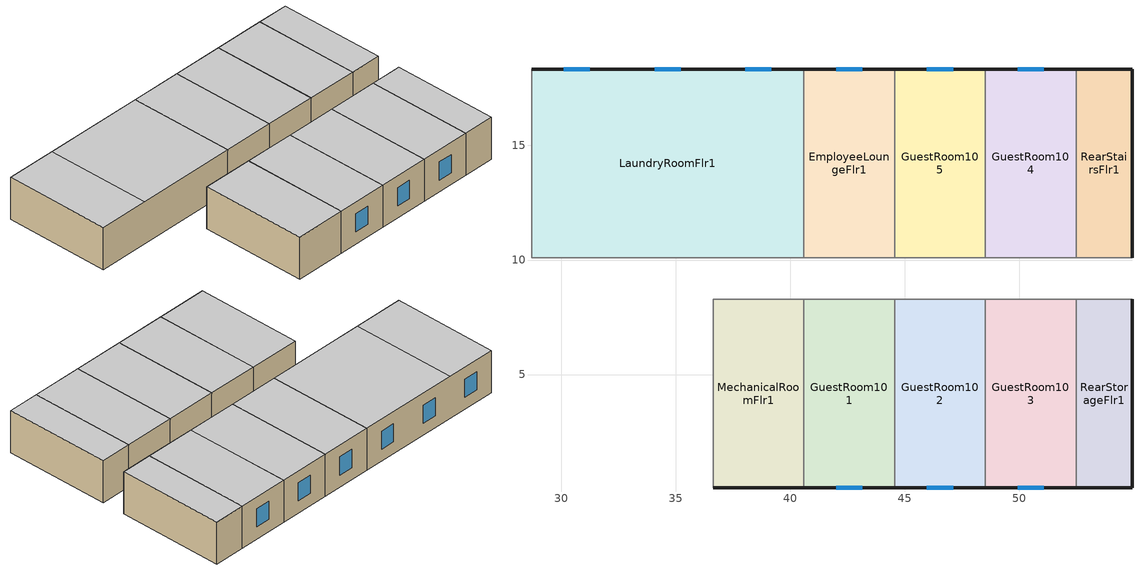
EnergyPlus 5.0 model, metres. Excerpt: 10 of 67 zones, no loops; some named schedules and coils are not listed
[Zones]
EmployeeLoungeFlr1
 floor ground (ext-slab): 44.55,10.11 40.59,10.11 40.59,18.34 44.55,18.34 z0
 wall outside (Steel Frame Res Ext Wall): 44.55,18.34 40.59,18.34 z0:3.35
 wall to CorridorFlr1 (int-walls): 40.59,10.11 44.55,10.11 z0:3.35
 wall to GuestRoom105 (int-walls): 44.55,10.11 44.55,18.34 z0:3.35
 wall to LaundryRoomFlr1 (int-walls): 40.59,18.34 40.59,10.11 z0:3.35
 window (Window Non-res Fixed): 43.14,18.34 42,18.34 z0.95:2.4
 ceiling to GuestRoom215_218 (INT-FLOOR-UNDERSIDE): 40.59,10.11 44.55,10.11 44.55,18.34 40.59,18.34 z3.35
GuestRoom101
 floor ground (ext-slab): 44.55,0.05 40.59,0.05 40.59,8.28 44.55,8.28 z0
 wall outside (Steel Frame Res Ext Wall): 40.59,0.05 44.55,0.05 z0:3.35
 wall to CorridorFlr1 (int-walls): 44.55,8.28 40.59,8.28 z0:3.35
 wall to MechanicalRoomFlr1 (int-walls): 40.59,8.28 40.59,0.05 z0:3.35
 wall to GuestRoom102 (int-walls): 44.55,0.05 44.55,8.28 z0:3.35
 window (Window Res Fixed): 42,0.05 43.14,0.05 z0.95:2.4
 ceiling to GuestRoom209_212 (INT-FLOOR-UNDERSIDE): 40.59,0.05 44.55,0.05 44.55,8.28 40.59,8.28 z3.35
GuestRoom102
 floor ground (ext-slab): 48.51,0.05 44.55,0.05 44.55,8.28 48.51,8.28 z0
 wall outside (Steel Frame Res Ext Wall): 44.55,0.05 48.51,0.05 z0:3.35
 wall to CorridorFlr1 (int-walls): 48.51,8.28 44.55,8.28 z0:3.35
 wall to GuestRoom103 (int-walls): 48.51,0.05 48.51,8.28 z0:3.35
 window (Window Res Fixed): 45.96,0.05 47.1,0.05 z0.95:2.4
 ceiling to GuestRoom209_212 (INT-FLOOR-UNDERSIDE): 44.55,0.05 48.51,0.05 48.51,8.28 44.55,8.28 z3.35
GuestRoom103
 floor ground (ext-slab): 52.47,0.05 48.51,0.05 48.51,8.28 52.47,8.28 z0
 wall outside (Steel Frame Res Ext Wall): 48.51,0.05 52.47,0.05 z0:3.35
 wall to CorridorFlr1 (int-walls): 52.47,8.28 48.51,8.28 z0:3.35
 wall to RearStorageFlr1 (int-walls): 52.47,0.05 52.47,8.28 z0:3.35
 window (Window Res Fixed): 49.92,0.05 51.06,0.05 z0.95:2.4
 ceiling to GuestRoom213 (INT-FLOOR-UNDERSIDE): 48.51,0.05 52.47,0.05 52.47,8.28 48.51,8.28 z3.35
GuestRoom104
 floor ground (ext-slab): 52.47,10.11 48.51,10.11 48.51,18.34 52.47,18.34 z0
 wall outside (Steel Frame Res Ext Wall): 52.47,18.34 48.51,18.34 z0:3.35
 wall to RearStairsFlr1 (int-walls): 52.47,10.11 52.47,18.34 z0:3.35
 wall to CorridorFlr1 (int-walls): 48.51,10.11 52.47,10.11 z0:3.35
 wall to GuestRoom105 (int-walls): 48.51,18.34 48.51,10.11 z0:3.35
 window (Window Res Fixed): 51.06,18.34 49.92,18.34 z0.95:2.4
 ceiling to GuestRoom214 (INT-FLOOR-UNDERSIDE): 48.51,10.11 52.47,10.11 52.47,18.34 48.51,18.34 z3.35
GuestRoom105
 floor ground (ext-slab): 48.51,10.11 44.55,10.11 44.55,18.34 48.51,18.34 z0
 wall outside (Steel Frame Res Ext Wall): 48.51,18.34 44.55,18.34 z0:3.35
 wall to CorridorFlr1 (int-walls): 44.55,10.11 48.51,10.11 z0:3.35
 window (Window Res Fixed): 47.1,18.34 45.96,18.34 z0.95:2.4
 ceiling to GuestRoom215_218 (INT-FLOOR-UNDERSIDE): 44.55,10.11 48.51,10.11 48.51,18.34 44.55,18.34 z3.35
LaundryRoomFlr1
 floor ground (ext-slab): 40.59,10.11 28.7,10.11 28.7,18.34 40.59,18.34 z0
 wall outside (Steel Frame Res Ext Wall): 40.59,18.34 28.7,18.34 z0:3.35
 wall to CorridorFlr1 (int-walls): 28.7,10.11 40.59,10.11 z0:3.35
 wall to ElevatorCoreFlr1 (int-walls): 28.7,18.34 28.7,10.11 z0:3.35
 window (Window Non-res Fixed): 39.17,18.34 38.04,18.34 / 35.21,18.34 34.07,18.34 / 31.25,18.34 30.11,18.34 z0.95:2.4
 ceiling to GuestRoom215_218 (INT-FLOOR-UNDERSIDE): 32.66,10.11 40.59,10.11 40.59,18.34 32.66,18.34 z3.35
 ceiling to GuestRoom219 (INT-FLOOR-UNDERSIDE): 28.7,10.11 32.66,10.11 32.66,18.34 28.7,18.34 z3.35
MechanicalRoomFlr1
 floor ground (ext-slab): 40.59,0.05 36.62,0.05 36.62,8.28 40.59,8.28 z0
 wall outside (Steel Frame Res Ext Wall): 36.62,0.05 40.59,0.05 z0:3.35
 wall to CorridorFlr1 (int-walls): 40.59,8.28 36.62,8.28 z0:3.35
 wall to MeetingRoomFlr1 (int-walls): 36.62,8.28 36.62,0.05 z0:3.35
 ceiling to GuestRoom209_212 (INT-FLOOR-UNDERSIDE): 36.62,0.05 40.59,0.05 40.59,8.28 36.62,8.28 z3.35
RearStairsFlr1
 floor ground (ext-slab): 54.91,10.11 52.47,10.11 52.47,18.34 54.91,18.34 z0
 wall outside (Steel Frame Res Ext Wall): 54.91,10.11 54.91,18.34 52.47,18.34 z0:3.35
 wall to CorridorFlr1 (int-walls): 52.47,10.11 54.91,10.11 z0:3.35
 ceiling to RearStairsFlr2 (INT-FLOOR-UNDERSIDE): 52.47,10.11 54.91,10.11 54.91,18.34 52.47,18.34 z3.35
RearStorageFlr1
 floor ground (ext-slab): 54.91,0.05 52.47,0.05 52.47,8.28 54.91,8.28 z0
 wall outside (Steel Frame Res Ext Wall): 52.47,0.05 54.91,0.05 54.91,8.28 z0:3.35
 wall to CorridorFlr1 (int-walls): 54.91,8.28 52.47,8.28 z0:3.35
 ceiling to RearStorageFlr2 (INT-FLOOR-UNDERSIDE): 52.47,0.05 54.91,0.05 54.91,8.28 52.47,8.28 z3.35
[Building]
Ref Bldg Small Hotel New2004_v1.3_5.0: North Axis=0; Terrain=City; Loads Convergence Tolerance Value=0.04; Temperature Convergence Tolerance Value=0.2; Solar Distribution=FullInteriorAndExterior; Maximum Number of Warmup Days=25
[Site:Location]
USA MT-HELENA: Latitude {deg}=46.58; Longitude {deg}=-112; Time Zone {hr}=-7; Elevation {m}=1188
[SizingPeriod:DesignDay] Barometric Pressure {Pa}=87844; Rain {0-no,1-yes}=0; Snow on ground {0-no,1-yes}=0; Day of Month=21; Daylight Savings Time Indicator=0; Humidity Indicating Type=WetBulb
Name | Maximum Dry-Bulb Temperature {C} | Daily Temp Range {C} | Humidity Indicating Conditions at Maximum Dry-Bulb | Wind Speed {m/s} design conditions vs. traditional 6.71 m/s (15 mph) | Wind Direction {Degrees; N=0, S=180} | Clearness {0.0 to 1.1} | Month | Day Type | Wind Speed {m/s} design conditions vs. traditional 3.35 m/s (7mph)
HELENA Ann Htg 99.6% Condns DB | -27.3 | 0 | -27.3 | 1.7 | 300 | 0 | 1 | WinterDesignDay
HELENA Ann Clg .4% Condns WB=>MDB | 28.4 | 15.7 | 17.7 |  | 290 | 1 | 7 | SummerDesignDay | 4.9
[Site:WaterMainsTemperature]
Calculation Method=CORRELATION; Annual Average Outdoor Air Temperature {C}=6.76; Maximum Difference In Monthly Average Outdoor Air Temperatures {deltaC}=27.7
[Site:GroundTemperature:BuildingSurface]
19.119, 19.149, 19.147, 19.203, 19.279, 20.043, 21.32, 20.987, 19.824, 19.408, 19.293, 19.174
[Construction]
Steel Frame Res Ext Wall: Wood Siding, Steel Frame Res Wall Insulation, 1/2IN Gypsum
ext-slab: HW CONCRETE, CP02 CARPET PAD
int-walls: 1/2IN Gypsum, 1/2IN Gypsum
INT-FLOOR-UNDERSIDE: CP02 CARPET PAD, MAT-CC05 4 HW CONCRETE
Window Non-res Fixed: NonRes Fixed Assembly Window
Window Res Fixed: Res Fixed Assembly Window
InteriorFurnishings: Std Wood 6inch
[Material] Thermal Absorptance=0.9
Name | Roughness | Thickness {m} | Conductivity {W/m-K} | Density {kg/m3} | Specific Heat {J/kg-K} | Solar Absorptance | Visible Absorptance | Visible Absorptance! Common Materials
Steel Frame Res Wall Insulation | MediumRough | 0.119161 | 0.049 | 265 | 836.8 | 0.7 | 0.7
Std Wood 6inch | MediumSmooth | 0.15 | 0.12 | 540 | 1210 | 0.7 |  | 0.7
Wood Siding | MediumSmooth | 0.01 | 0.11 | 544.62 | 1210 | 0.78 | 0.78
1/2IN Gypsum | Smooth | 0.0127 | 0.16 | 784.9 | 830 | 0.92 | 0.92
HW CONCRETE; MAT-CC05 4 HW CONCRETE | Rough | 0.1016 | 1.311 | 2240 | 836.8 | 0.7 | 0.7
[WindowMaterial:SimpleGlazingSystem] U-Factor=3.23646; Solar Heat Gain Coefficient=0.39
NonRes Fixed Assembly Window; Res Fixed Assembly Window
[Material:NoMass]
CP02 CARPET PAD: Roughness=VeryRough; Thermal Resistance {(m2-K)/W}=0.2165; Thermal Absorptance=0.9; Solar Absorptance=0.7; Visible Absorptance=0.8
[Zone] Type=1; Multiplier=1; Part of Total Floor Area=Yes
EmployeeLoungeFlr1; GuestRoom101; GuestRoom102; GuestRoom103; GuestRoom104; GuestRoom105; LaundryRoomFlr1; MechanicalRoomFlr1; RearStairsFlr1; RearStorageFlr1
[People] Fraction Radiant=0.3; User Specified Sensible Fraction=AUTOCALCULATE; Activity Level Schedule=ACTIVITY_SCH; Enable ASHRAE 55 Comfort Warnings=No; MRT Calculation=ZoneAveraged; Work Efficiency Schedule=WORK_EFF_SCH; Clothing Schedule=CLOTHING_SCH; Air Velocity Schedule=AIR_VELO_SCH; Thermal Comfort Report=FANGER
Name | Zone | Schedule | Number of People Calculation Method | Number of People | Zone Area per Person
EmployeeLoungeFlr1 People | EmployeeLoungeFlr1 | EmployeeLounge_Occ_Sch | People | 11
GuestRoom101 People | GuestRoom101 | GuestRoom_Occ_Sch | Area/Person |  | 23.41
GuestRoom102 People | GuestRoom102 | GuestRoom_Occ_Sch | Area/Person |  | 23.41
GuestRoom103 People | GuestRoom103 | GuestRoom_Occ_Sch | Area/Person |  | 23.41
GuestRoom104 People | GuestRoom104 | GuestRoom_Occ_Sch | Area/Person |  | 23.41
GuestRoom105 People | GuestRoom105 | GuestRoom_Occ_Sch | Area/Person |  | 23.41
LaundryRoomFlr1 People | LaundryRoomFlr1 | LaundryRoom_Occ_Sch | People | 11
[Lights] Design Level Calculation Method=Watts/Area; Return Air Fraction=0; Fraction Radiant=0.7; Fraction Visible=0.2; Fraction Replaceable=1; Return Air Fraction is Calculated from Plenum Temperature=No
Name | Zone | Schedule | Watts per Zone Area {W/m2}
EmployeeLoungeFlr1_Lights | EmployeeLoungeFlr1 | EmployeeLounge_Ltg_Sch | 12.9
GuestRoom101_Lights | GuestRoom101 | GuestRoom_Ltg_Sch_Base | 11.84
GuestRoom102_Lights | GuestRoom102 | GuestRoom_Ltg_Sch_Base | 11.84
GuestRoom103_Lights | GuestRoom103 | GuestRoom_Ltg_Sch_Base | 11.84
GuestRoom104_Lights | GuestRoom104 | GuestRoom_Ltg_Sch_Base | 11.84
GuestRoom105_Lights | GuestRoom105 | GuestRoom_Ltg_Sch_Base | 11.84
LaundryRoomFlr1_Lights | LaundryRoomFlr1 | LaundryRoom_Ltg_Sch | 6.46
MechanicalRoomFlr1_Lights | MechanicalRoomFlr1 | BLDG_LIGHT_SCH | 16.16
RearStairsFlr1_Lights | RearStairsFlr1 | Corridor_Ltg_Sch | 6.46
RearStorageFlr1_Lights | RearStorageFlr1 | Storage_Ltg_Sch | 8.6
[ElectricEquipment] Fraction Latent=0; Fraction Lost=0
Name | Zone | Schedule | Design Level Calculation Method | Watts per Zone Floor Area {W/m2} | Fraction Radiant | Design Level {W}
EmployeeLoungeFlr1_PlugMisc_Equip | EmployeeLoungeFlr1 | EmployeeLounge_Eqp_Sch | Watts/Area | 77.16 | 0.5
GuestRoom101_PlugMisc_Equip | GuestRoom101 | GuestRoom_Eqp_Sch | Watts/Area | 14.3 | 0.5
GuestRoom102_PlugMisc_Equip | GuestRoom102 | GuestRoom_Eqp_Sch | Watts/Area | 14.3 | 0.5
GuestRoom103_PlugMisc_Equip | GuestRoom103 | GuestRoom_Eqp_Sch | Watts/Area | 14.3 | 0.5
GuestRoom104_PlugMisc_Equip | GuestRoom104 | GuestRoom_Eqp_Sch | Watts/Area | 14.3 | 0.5
GuestRoom105_PlugMisc_Equip | GuestRoom105 | GuestRoom_Eqp_Sch | Watts/Area | 14.3 | 0.5
LaundryRoomFlr1_LaundryWashers_Equip | LaundryRoomFlr1 | LaundryRoom_Eqp_Elec_Sch | EquipmentLevel |  | 0.2 | 2140
[GasEquipment]
LaundryRoomFlr1_LaundryDryers_Equip: Zone=LaundryRoomFlr1; Schedule=LaundryRoom_Eqp_Gas_Sch; Design Level Calculation Method=EquipmentLevel; Design Level {W}=18025; Fraction Latent=0; Fraction Radiant=0.2; Fraction Lost=0.5
[Exterior:Lights]
Exterior Facade Lighting: Schedule=ALWAYS_ON; Design Level=7536; Control Option=AstronomicalClock
[ZoneInfiltration:DesignFlowRate] Design Volume Flow Rate Calculation Method=Flow/ExteriorArea; Flow per Exterior Surface Area {m3/s/m2}=0.000302; Constant Term Coefficient=1; Temperature Term Coefficient=0; Velocity Term Coefficient=0; Velocity Squared Term Coefficient=0
Name | Zone | Schedule
EmployeeLoungeFlr1_Infiltration | EmployeeLoungeFlr1 | INFIL_HALF_ON_SCH
GuestRoom101_Infiltration | GuestRoom101 | INFIL_HALF_ON_SCH
GuestRoom102_Infiltration | GuestRoom102 | INFIL_HALF_ON_SCH
GuestRoom103_Infiltration | GuestRoom103 | INFIL_HALF_ON_SCH
GuestRoom104_Infiltration | GuestRoom104 | INFIL_HALF_ON_SCH
GuestRoom105_Infiltration | GuestRoom105 | INFIL_HALF_ON_SCH
LaundryRoomFlr1_Infiltration | LaundryRoomFlr1 | INFIL_HALF_ON_SCH
MechanicalRoomFlr1_Infiltration | MechanicalRoomFlr1 | INFIL_HALF_ON_SCH
RearStairsFlr1_Infiltration | RearStairsFlr1 | INFIL_SCH
RearStorageFlr1_Infiltration | RearStorageFlr1 | INFIL_HALF_ON_SCH
[InternalMass] Construction=InteriorFurnishings
Name | Zone | Surface Area
EmployeeLoungeFlr1 Internal Mass | EmployeeLoungeFlr1 | 65.2179
GuestRoom101 Internal Mass | GuestRoom101 | 65.2227
GuestRoom102 Internal Mass | GuestRoom102 | 65.2227
GuestRoom103 Internal Mass | GuestRoom103 | 65.2227
GuestRoom104 Internal Mass | GuestRoom104 | 65.2179
GuestRoom105 Internal Mass | GuestRoom105 | 65.2179
LaundryRoomFlr1 Internal Mass | LaundryRoomFlr1 | 195.6538
MechanicalRoomFlr1 Internal Mass | MechanicalRoomFlr1 | 65.2227
RearStairsFlr1 Internal Mass | RearStairsFlr1 | 40.144
RearStorageFlr1 Internal Mass | RearStorageFlr1 | 40.1469
[ZoneHVAC:PackagedTerminalAirConditioner] Availability Schedule=ALWAYS_ON; Supply Air Flow Rate During Cooling Operation=AUTOSIZE; Supply Air Flow Rate During Heating Operation=AUTOSIZE; Supply Air Flow Rate When No Cooling or Heating is Needed=AUTOSIZE; Outdoor Air Flow Rate During Cooling Operation=AUTOSIZE; Outdoor Air Flow Rate During Heating Operation=AUTOSIZE; Outdoor Air Flow Rate When No Cooling or Heating is Needed=AUTOSIZE; Fan Placement=DrawThrough; Supply Air Fan Operating Mode Schedule=ALWAYS_OFF
Name | Supply Air Fan | Heating Coil | Cooling Coil
GuestRoom301 PTAC | GuestRoom301 PTACFan | GuestRoom301 PTAC heat coil | GuestRoom301 PTAC DXCoil
GuestRoom302_305 PTAC | GuestRoom302_305 PTACFan | GuestRoom302_305 PTAC heat coil | GuestRoom302_305 PTAC DXCoil
GuestRoom306_308 PTAC | GuestRoom306_308 PTACFan | GuestRoom306_308 PTAC heat coil | GuestRoom306_308 PTAC DXCoil
GuestRoom309_312 PTAC | GuestRoom309_312 PTACFan | GuestRoom309_312 PTAC heat coil | GuestRoom309_312 PTAC DXCoil
GuestRoom313 PTAC | GuestRoom313 PTACFan | GuestRoom313 PTAC heat coil | GuestRoom313 PTAC DXCoil
GuestRoom314 PTAC | GuestRoom314 PTACFan | GuestRoom314 PTAC heat coil | GuestRoom314 PTAC DXCoil
GuestRoom315_318 PTAC | GuestRoom315_318 PTACFan | GuestRoom315_318 PTAC heat coil | GuestRoom315_318 PTAC DXCoil
GuestRoom319 PTAC | GuestRoom319 PTACFan | GuestRoom319 PTAC heat coil | GuestRoom319 PTAC DXCoil
GuestRoom320_323 PTAC | GuestRoom320_323 PTACFan | GuestRoom320_323 PTAC heat coil | GuestRoom320_323 PTAC DXCoil
GuestRoom324 PTAC | GuestRoom324 PTACFan | GuestRoom324 PTAC heat coil | GuestRoom324 PTAC DXCoil
GuestRoom401 PTAC | GuestRoom401 PTACFan | GuestRoom401 PTAC heat coil | GuestRoom401 PTAC DXCoil
GuestRoom402_405 PTAC | GuestRoom402_405 PTACFan | GuestRoom402_405 PTAC heat coil | GuestRoom402_405 PTAC DXCoil
GuestRoom406_408 PTAC | GuestRoom406_408 PTACFan | GuestRoom406_408 PTAC heat coil | GuestRoom406_408 PTAC DXCoil
GuestRoom409_412 PTAC | GuestRoom409_412 PTACFan | GuestRoom409_412 PTAC heat coil | GuestRoom409_412 PTAC DXCoil
GuestRoom413 PTAC | GuestRoom413 PTACFan | GuestRoom413 PTAC heat coil | GuestRoom413 PTAC DXCoil
GuestRoom414 PTAC | GuestRoom414 PTACFan | GuestRoom414 PTAC heat coil | GuestRoom414 PTAC DXCoil
GuestRoom415_418 PTAC | GuestRoom415_418 PTACFan | GuestRoom415_418 PTAC heat coil | GuestRoom415_418 PTAC DXCoil
GuestRoom419 PTAC | GuestRoom419 PTACFan | GuestRoom419 PTAC heat coil | GuestRoom419 PTAC DXCoil
GuestRoom420_423 PTAC | GuestRoom420_423 PTACFan | GuestRoom420_423 PTAC heat coil | GuestRoom420_423 PTAC DXCoil
GuestRoom424 PTAC | GuestRoom424 PTACFan | GuestRoom424 PTAC heat coil | GuestRoom424 PTAC DXCoil
[Zone equipment]
GuestRoom101: GuestRoom101 PTAC
GuestRoom102: GuestRoom102 PTAC
GuestRoom103: GuestRoom103 PTAC
GuestRoom104: GuestRoom104 PTAC
GuestRoom105: GuestRoom105 PTAC
RearStairsFlr1: RearStairsFlr1 Unit Heater
RearStorageFlr1: RearStorageFlr1 Unit Heater
[Sizing:Zone] Zone Cooling Design Supply Air Temperature {C}=14; Zone Heating Design Supply Air Temperature {C}=40; Zone Cooling Design Supply Air Humidity Ratio {kg-H20/kg-air}=0.0085; Zone Heating Design Supply Air Humidity Ratio {kg-H20/kg-air}=0.008; Outdoor Air Method=Flow/Zone; Cooling Design Air Flow Method {Flow/Zone | DesignDay | DesignDay}=DesignDay; Heating Design Air Flow Method {Flow/Zone | DesignDay}=DesignDay
Name | Outside Air Flow per Zone {m3/s}
GuestRoom101; GuestRoom102; GuestRoom103; GuestRoom104; GuestRoom105 | 0.01416
RearStairsFlr1; RearStorageFlr1
[ZoneControl:Thermostat] Control Type Schedule=Dual Zone Control Type Sched
Name | Zone | Control 1
GuestRoom101 Thermostat | GuestRoom101 | GuestRoom101 DualSPSched
GuestRoom102 Thermostat | GuestRoom102 | GuestRoom102 DualSPSched
GuestRoom103 Thermostat | GuestRoom103 | GuestRoom103 DualSPSched
GuestRoom104 Thermostat | GuestRoom104 | GuestRoom104 DualSPSched
GuestRoom105 Thermostat | GuestRoom105 | GuestRoom105 DualSPSched
RearStairsFlr1 Thermostat | RearStairsFlr1 | RearStairsFlr1 DualSPSched
RearStorageFlr1 Thermostat | RearStorageFlr1 | RearStorageFlr1 DualSPSched
[ThermostatSetpoint:DualSetpoint]
Name | Heating Setpoint Temperature Schedule | Cooling Setpoint Temperature Schedule
GuestRoom101 DualSPSched; GuestRoom102 DualSPSched; GuestRoom103 DualSPSched; GuestRoom104 DualSPSched; GuestRoom105 DualSPSched | HTGSETP_SCH | CLGSETP_SCH
RearStairsFlr1 DualSPSched; RearStorageFlr1 DualSPSched | UnitHeater_HtgSP_Sch | UnitHeater_ClgSP_Sch
[AvailabilityManager:NightCycle] Availability Schedule=ALWAYS_ON; Fan Schedule=HVACOperationSchd; Control Type {CycleOnAny | CycleOnControlZone | CycleOnAnyZoneFansOnly}=CycleOnAny; Thermostat Tolerance {delta C}=1; Cycling Run Time {s}=1800
PSZ-HEATCOOL:1 Availability Manager; PSZ-HEATCOOL:10 Availability Manager; PSZ-HEATCOOL:11 Availability Manager; PSZ-HEATCOOL:12 Availability Manager; PSZ-HEATCOOL:2 Availability Manager; PSZ-HEATCOOL:3 Availability Manager; PSZ-HEATCOOL:4 Availability Manager; PSZ-HEATCOOL:5 Availability Manager; PSZ-HEATCOOL:6 Availability Manager; PSZ-HEATCOOL:7 Availability Manager; PSZ-HEATCOOL:8 Availability Manager; PSZ-HEATCOOL:9 Availability Manager
[UtilityCost:Tariff]
Name | Output Meter | Conversion Factor Choice | Demand Window Length | Monthly Charge or Variable | Group
NorthWesternEnergy_GS-1_GeneralServiceDemand | Electricity:Facility | kWh | HalfHour | 8.02 | Comm Elec
NorthWesternEnergy_GS-1_GeneralService | Electricity:Facility | kWh | HalfHour | 6.87 | Comm Elec
MT_EIAMonthlyRateGas | Gas:Facility | MCF |  | 0 | Comm Gas
[UtilityCost:Charge:Simple] Season=Annual
Name | Charge Variable | Tariff | Source Variable | Category Variable | Cost per Unit Value or Variable
 | SupplyEnergyCharge | NorthWesternEnergy_GS-1_GeneralServiceDemand | TotalEnergy | EnergyCharges | 0.042201
 | SupplyDeferredEnergyCharge | NorthWesternEnergy_GS-1_GeneralServiceDemand | TotalEnergy | EnergyCharges | 0.000139
 | TransmissionDemandCharge | NorthWesternEnergy_GS-1_GeneralServiceDemand | TotalDemand | DemandCharges | 2.648963
 | DistributionEnergyCharge | NorthWesternEnergy_GS-1_GeneralServiceDemand | TotalEnergy | EnergyCharges | 0.004283
 | DistributionDemandCharge | NorthWesternEnergy_GS-1_GeneralServiceDemand | TotalDemand | DemandCharges | 5.399851
 | CTC-QFEnergyCharge | NorthWesternEnergy_GS-1_GeneralServiceDemand | TotalEnergy | EnergyCharges | 0.002345
 | USBCEnergyCharge | NorthWesternEnergy_GS-1_GeneralServiceDemand | TotalEnergy | EnergyCharges | 0.001143
 | TaxofTwoPercent | NorthWesternEnergy_GS-1_GeneralServiceDemand | SubTotal | Taxes | 0.02
 | SupplyEnergyCharge | NorthWesternEnergy_GS-1_GeneralService | TotalEnergy | EnergyCharges | 0.038175
 | SupplyDeferredEnergyCharge | NorthWesternEnergy_GS-1_GeneralService | TotalEnergy | EnergyCharges | 0.000139
 | TransmissionEnergyCharge | NorthWesternEnergy_GS-1_GeneralService | TotalEnergy | EnergyCharges | 0.00739
 | DistributionEnergyCharge | NorthWesternEnergy_GS-1_GeneralService | TotalEnergy | EnergyCharges | 0.034219
 | CTC-QFEnergyCharge | NorthWesternEnergy_GS-1_GeneralService | TotalEnergy | EnergyCharges | 0.002345
 | USBCEnergyCharge | NorthWesternEnergy_GS-1_GeneralService | TotalEnergy | EnergyCharges | 0.001143
 | TaxofTwoPercent | NorthWesternEnergy_GS-1_GeneralService | SubTotal | Taxes | 0.02
 | MonthlyRateGasCharge | MT_EIAMonthlyRateGas | totalEnergy | EnergyCharges | MT_MonthlyGasRates
 | TaxofTwoPercent | MT_EIAMonthlyRateGas | SubTotal | Taxes | 0.02
[UtilityCost:Qualify]
MaxDemand1000kw: Tariff=NorthWesternEnergy_GS-1_GeneralService; Variable=TotalDemand; Qualify Type=Maximum; Threshold Value or Variable=1000; Season=Annual; Threshold Test=Count; Number of Months=1
[UtilityCost:Variable]
MT_MonthlyGasRates: Tariff=MT_EIAMonthlyRateGas; Variable Type=Currency; January Value=8.09; February Value=8.5; March Value=8.64; April Value=8.95; May Value=9.64; June Value=10.33; July Value=10.97; August Value=11.14; September Value=10.37; October Value=9.36; November Value=7.72; December Value=7.66
[Schedule:Compact]
ACTIVITY_SCH: Through: 12/31, For: AllDays, Until: 24:00, 120
AIR_VELO_SCH: Through: 12/31, For: AllDays, Until: 24:00, 0.2
CLOTHING_SCH: Through: 04/30, For: AllDays, Until: 24:00, 1, Through: 09/30, For: AllDays, Until: 24:00, 0.5, Through: 12/31, For: AllDays, Until: 24:00, 1
EmployeeLounge_Occ_Sch: Fraction, Through: 12/31, For: Weekdays, Until: 05:00, 0, Until: 07:00, 0.1, Until: 12:00, 0.2, Until: 13:00, 0.7, Until: 18:00, 0.2, Until: 20:00, 0.1, Until: 24:00, 0, For: Saturday Sunday Holidays, Until: 05:00, 0, Until: 08:00, 0.05, Until: 12:00, 0.1, Until: 13:00, 0.2, Until: 18:00, 0.1, Until: 20:00, 0.05, Until: 24:00, 0, For: WinterDesignDay, Until: 24:00, 0, For: SummerDesignDay CustomDay1 CustomDay2, Until: 24:00, 1
GuestRoom_Occ_Sch: Fraction, Through: 12/31, For: Weekdays, Until: 06:00, 0.65, Until: 07:00, 0.5, Until: 09:00, 0.28, Until: 15:00, 0.13, Until: 16:00, 0.2, Until: 19:00, 0.35, Until: 21:00, 0.5, Until: 22:00, 0.58, Until: 24:00, 0.65, For: Saturday Sunday Holidays, Until: 06:00, 0.65, Until: 07:00, 0.5, Until: 09:00, 0.34, Until: 17:00, 0.2, Until: 18:00, 0.34, Until: 19:00, 0.35, Until: 21:00, 0.65, Until: 24:00, 0.5, For: WinterDesignDay, Until: 24:00, 0, For: SummerDesignDay CustomDay1 CustomDay2, Until: 24:00, 1
WORK_EFF_SCH: Through: 12/31, For: AllDays, Until: 24:00, 0
